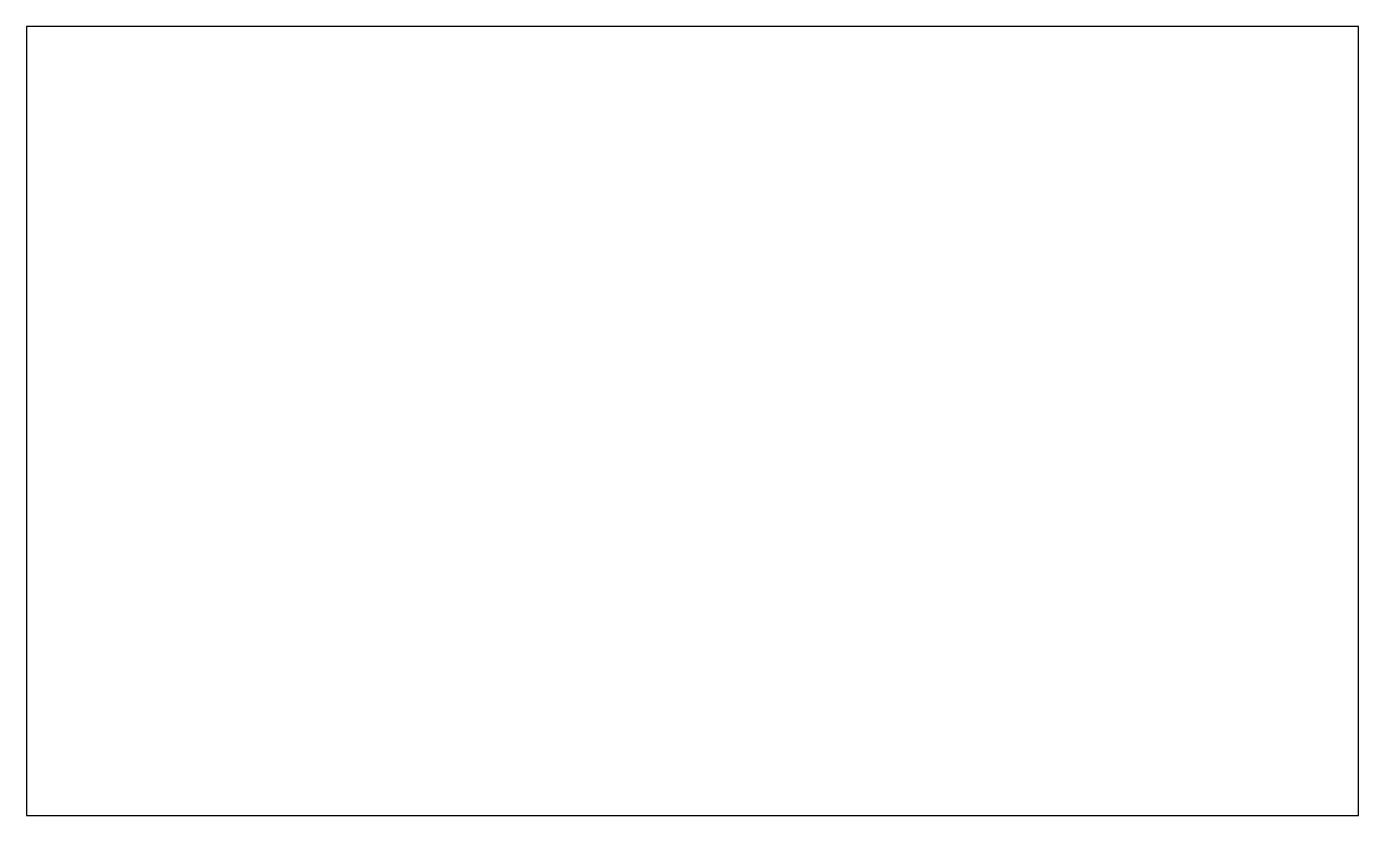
# Model space of a CAD drawing. Header units: metres. Extents: x 0 to 63.2, y 600 to 637.5.
import ezdxf

# ---------------------------------------------------------------- set-up
doc = ezdxf.new("R2010")
doc.units = ezdxf.units.M

msp = doc.modelspace()

# ---------------------------------------------------------------- linework, layer by layer
for p, q in [((63.2257, 637.457), (0, 637.457)), ((0, 637.457), (0, 600)), ((63.2257, 600), (63.2257, 637.457)), ((0, 600), (63.2257, 600))]:
    msp.add_line(p, q)

doc.saveas('drawing.dxf')
